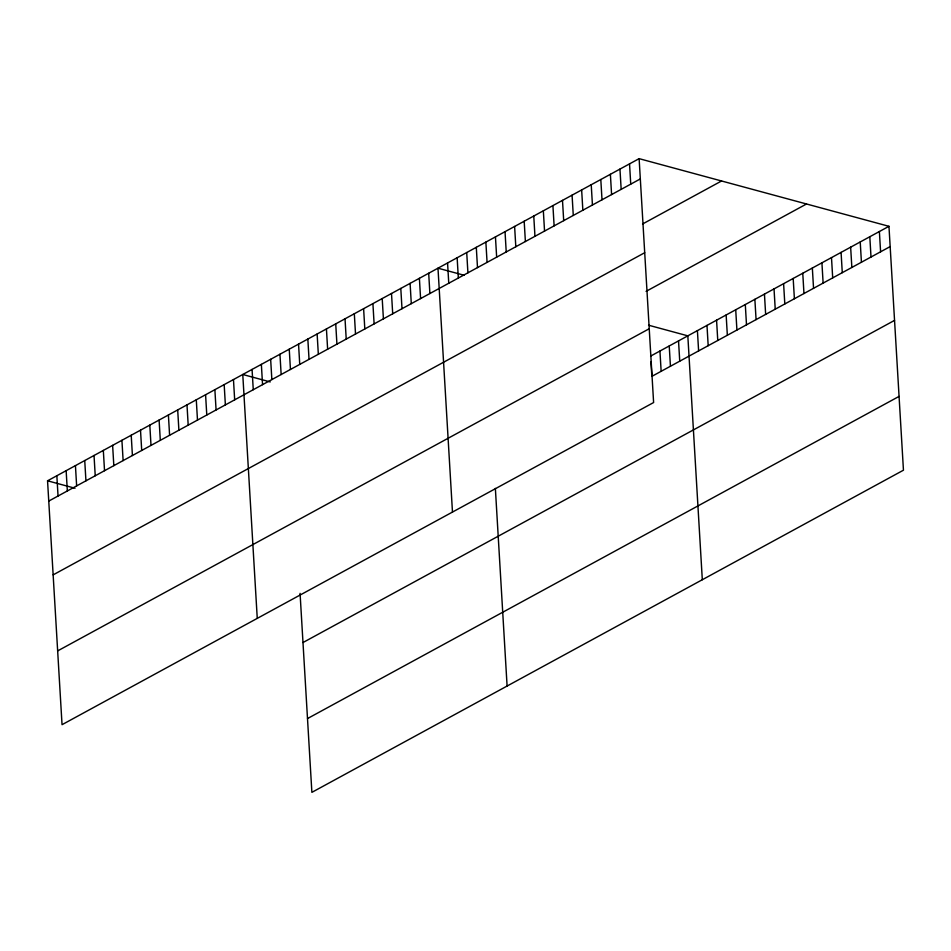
<?xml version="1.0" encoding="UTF-8"?>
<svg xmlns="http://www.w3.org/2000/svg" width="951" height="951" viewBox="0 0 951 951"><rect width="100%" height="100%" fill="white"/><g stroke="black" fill="none" stroke-linecap="round" stroke-linejoin="round"><path stroke-width="1.43" d="M639.12 158.651L653.61 402.535L62.041 724.686L47.55 480.802L639.12 158.651L888.959 226.314L903.45 470.198L311.88 792.349L300.064 593.341M48.751 501.082L640.32 178.931M642.543 224.008L721.559 180.975M53.137 574.868L644.707 252.716M646.086 291.351L806.507 203.989M57.654 650.9L649.224 328.749M650.639 356.09L888.959 226.314M651.851 376.37L890.16 246.594M302.989 642.531L894.546 320.38M307.506 718.564L899.064 396.401M464.159 275.267L437.983 268.182L452.474 512.066M648.57 325.206L687.823 335.846L702.313 579.73M270.25 381.933L242.767 374.492L257.257 618.376M47.55 480.802L75.034 488.243M879.378 231.533L880.59 251.801M869.808 236.74L871.009 257.02M860.227 241.958L861.428 262.238M850.646 247.177L851.858 267.457M841.076 252.395L842.277 272.664M831.495 257.602L832.696 277.882M821.914 262.821L823.126 283.101M812.344 268.039L813.545 288.319M802.763 273.258L803.964 293.526M793.182 278.465L794.394 298.745M783.6 283.683L784.813 303.963M774.031 288.902L775.231 309.182M764.449 294.121L765.65 314.401M754.868 299.327L756.081 319.607M745.299 304.546L746.499 324.826M735.717 309.764L736.918 330.045M726.136 314.983L727.349 335.263M716.567 320.202L717.767 340.47M706.985 325.408L708.186 345.689M697.404 330.627L698.616 350.907M678.527 340.91L679.739 361.19M669.231 345.974L670.443 366.242M659.935 351.026L661.147 371.306M650.983 361.891L651.768 374.92M629.538 163.869L630.739 184.149M619.957 169.088L621.169 189.356M610.387 174.295L611.588 194.575M600.806 179.513L602.007 199.793M591.225 184.732L592.437 205.012M581.643 189.95L582.856 210.23M572.074 195.157L573.275 215.437M562.493 200.376L563.693 220.656M552.911 205.594L554.124 225.874M543.342 210.813L544.543 231.093M533.761 216.032L534.961 236.3M524.179 221.238L525.392 241.518M514.61 226.457L515.811 246.737M505.029 231.675L506.229 251.956M495.447 236.894L496.66 257.162M485.866 242.101L487.078 262.381M495.364 488.398L507.097 686.04M476.296 247.319L477.497 267.6M466.715 252.538L467.916 272.818M457.134 257.757L458.346 278.025M447.564 262.963L448.765 283.243M428.687 273.246L429.888 293.526M419.391 278.31L420.592 298.59M410.095 283.374L411.296 303.654M400.799 288.438L402 308.706M391.503 293.49L392.704 313.771M382.207 298.555L383.408 318.835M372.911 303.619L374.112 323.899M363.615 308.683L364.815 328.963M354.319 313.747L355.519 334.027M345.023 318.811L346.223 339.091M335.727 323.875L336.927 344.143M326.431 328.939L327.631 349.207M317.135 333.991L318.335 354.271M307.839 339.055L309.039 359.335M298.543 344.119L299.743 364.399M289.247 349.183L290.447 369.464M279.951 354.248L281.151 374.528M270.655 359.312L271.855 379.58M261.359 364.376L262.559 384.644M252.063 369.428L253.263 389.708M233.471 379.556L234.671 399.836M224.174 384.62L225.375 404.9M214.878 389.684L216.079 409.964M205.582 394.748L206.783 415.028M196.286 399.812L197.487 420.08M186.99 404.864L188.191 425.145M177.694 409.929L178.895 430.209M168.398 414.993L169.599 435.273M159.102 420.057L160.303 440.337M149.806 425.121L151.007 445.401M140.51 430.185L141.711 450.465M131.214 435.249L132.415 455.517M121.918 440.301L123.119 460.581M112.622 445.365L113.823 465.645M103.326 450.429L104.527 470.709M94.03 455.493L95.231 475.773M84.734 460.557L85.935 480.837M75.438 465.621L76.639 485.902M66.142 470.686L67.343 490.954M56.846 475.738L58.047 496.018"/></g></svg>
